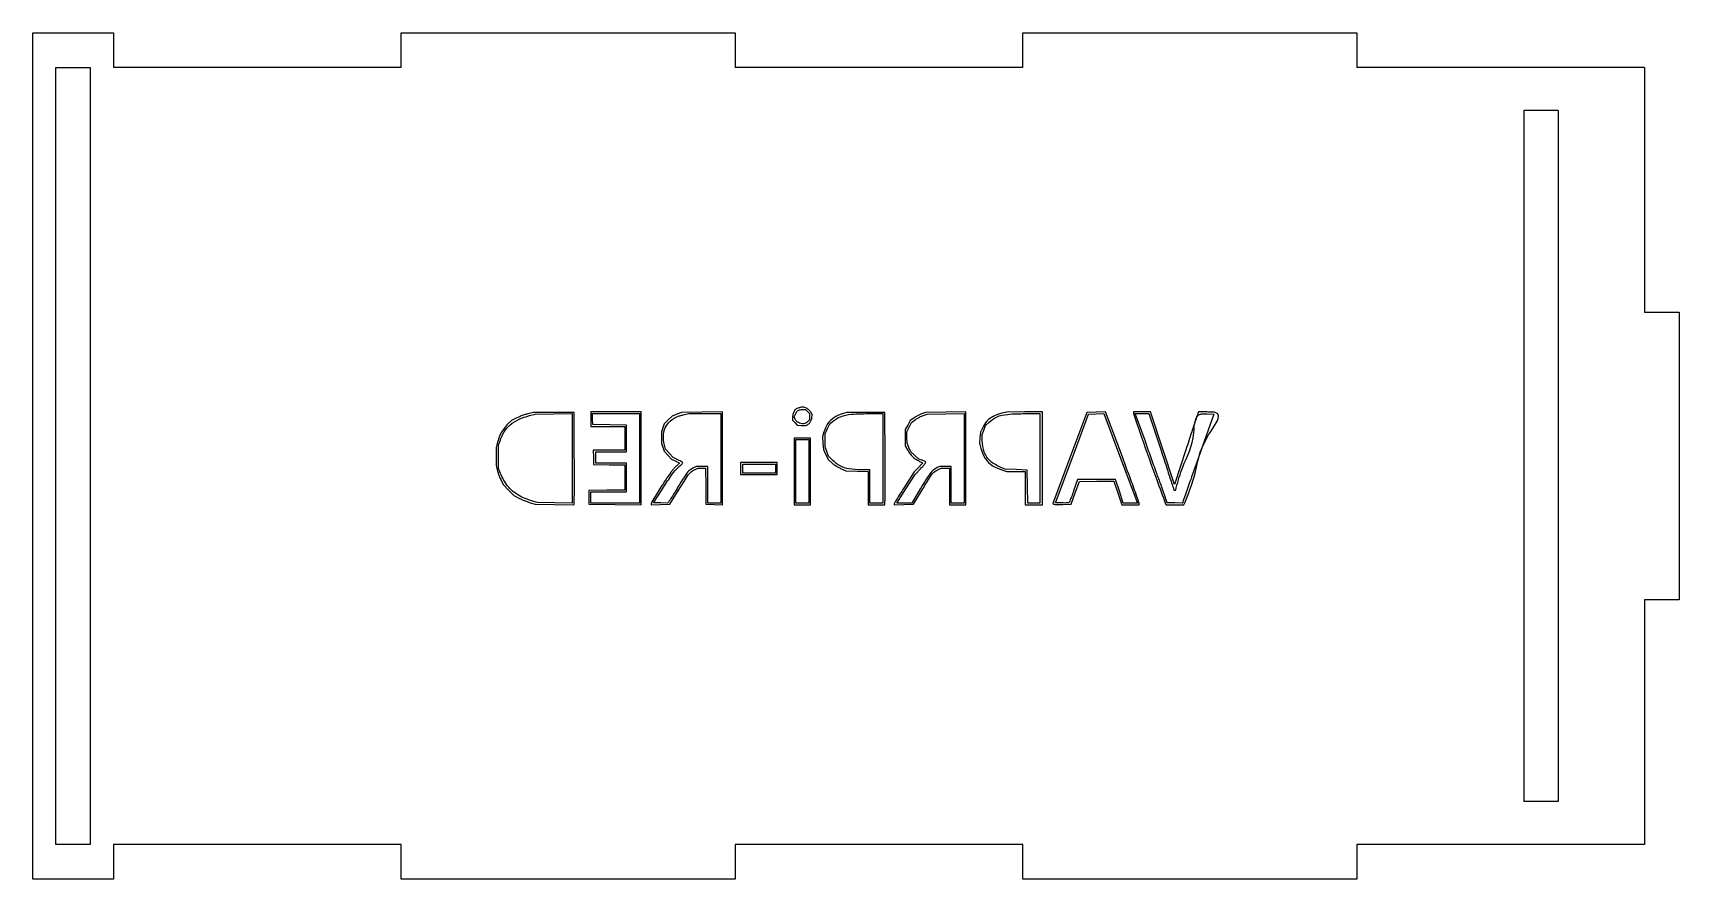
# Model space of a CAD drawing. Extents: x 0 to 286, y 0 to 147.
import ezdxf

# ---------------------------------------------------------------- set-up
doc = ezdxf.new("R2010")
doc.units = 0
doc.layers.add('Capa_1', color=7, linetype='CONTINUOUS')

msp = doc.modelspace()

# ---------------------------------------------------------------- linework, layer by layer
at = {"layer": 'Capa_1', "color": 7}
for p, q in [((0.128809, 0.128813), (0.128809, 147.128821)), ((0.128809, 147.128821), (14.128809, 147.128821)), ((14.128809, 147.128821), (14.128809, 141.128819)), ((64.128808, 141.128819), (64.128808, 147.128821)), ((64.128808, 147.128821), (122.128808, 147.128821)), ((122.128808, 147.128821), (122.128808, 141.128819)), ((172.128808, 141.128819), (172.128808, 147.128821)), ((172.128808, 147.128821), (230.128809, 147.128821)), ((230.128809, 147.128821), (230.128809, 141.128819)), ((4.128809, 141.128819), (10.078807, 141.128819)), ((4.128809, 6.128829), (4.128809, 141.128819)), ((10.078807, 141.128819), (10.078807, 6.128829)), ((64.128808, 141.128819), (14.128809, 141.128819)), ((172.128808, 141.128819), (122.128808, 141.128819)), ((280.128808, 141.128819), (230.128809, 141.128819)), ((280.128808, 141.128819), (280.128808, 98.628819)), ((265.128809, 133.62882), (259.178809, 133.62882)), ((259.178809, 133.62882), (259.178809, 13.628828)), ((265.128809, 133.62882), (265.128809, 13.628828)), ((280.128808, 98.628819), (286.128807, 98.628819)), ((286.128807, 98.628819), (286.128807, 48.628815)), ((84.20766, 80.262105), (83.278551, 79.818674)), ((87.087334, 81.192907), (86.112053, 80.949211)), ((86.416506, 80.661819), (87.370042, 80.880168)), ((90.621188, 81.199398), (87.087334, 81.192907)), ((87.370042, 80.880168), (90.585851, 80.953659)), ((90.585851, 80.953659), (93.801661, 81.027164)), ((94.155045, 81.20589), (90.621188, 81.199398)), ((93.801661, 81.027164), (93.801661, 73.218699)), ((94.19176, 73.360735), (94.155045, 81.20589)), ((101.43479, 81.276566), (97.052807, 81.276566)), ((97.052807, 81.276566), (97.052807, 80.004382)), ((97.364394, 80.039716), (97.3226, 80.993859)), ((97.3226, 80.993859), (101.42833, 80.993859)), ((101.42833, 80.993859), (105.534062, 80.993859)), ((105.816769, 81.276566), (101.43479, 81.276566)), ((105.534062, 80.993859), (105.534062, 73.219376)), ((105.816769, 73.217412), (105.816769, 81.276566)), ((111.184963, 80.548269), (110.504387, 79.885358)), ((111.999378, 80.872294), (111.184963, 80.548269)), ((112.813803, 81.196334), (111.999378, 80.872294)), ((116.382997, 81.247167), (112.813803, 81.196334)), ((113.115792, 80.783397), (114.085991, 80.988957)), ((114.085991, 80.988957), (116.877738, 80.991214)), ((119.952194, 81.297998), (116.382997, 81.247167)), ((116.877738, 80.991214), (119.669484, 80.993472)), ((119.669484, 80.993472), (119.669484, 73.218987)), ((119.952194, 73.225145), (119.952194, 81.297998)), ((132.108651, 80.367007), (132.108651, 79.867482)), ((132.551486, 81.722909), (132.330068, 81.294719)), ((132.39321, 80.441973), (132.592352, 80.918562)), ((132.517419, 80.117155), (132.39321, 80.441973)), ((133.032302, 81.923804), (132.551486, 81.722909)), ((133.872709, 81.700631), (134.38317, 81.700631)), ((134.38317, 81.700631), (134.730123, 81.353667)), ((134.730123, 81.353667), (135.07709, 81.006711)), ((135.07709, 81.006711), (135.07709, 80.459516)), ((135.07709, 80.459516), (135.07709, 79.912304)), ((135.534442, 80.823205), (135.276641, 81.259633)), ((135.4591, 80.261464), (135.534442, 80.823205)), ((141.508708, 81.205892), (140.728488, 80.964036)), ((144.830532, 81.205892), (141.508708, 81.205892)), ((148.152358, 81.205892), (144.830532, 81.205892)), ((145.289933, 80.992786), (147.79897, 80.994197)), ((147.79897, 80.994197), (147.79897, 73.219715)), ((148.189066, 73.360735), (148.152358, 81.205892)), ((153.167432, 80.229502), (152.534337, 79.769889)), ((155.220069, 81.190528), (154.510299, 80.939822)), ((154.793112, 80.653778), (155.502892, 80.901174)), ((158.718583, 81.244424), (155.220069, 81.190528)), ((155.502892, 80.901174), (158.718701, 80.960955)), ((162.2171, 81.298326), (158.718583, 81.244424)), ((158.718701, 80.960955), (161.934508, 81.020735)), ((161.934508, 81.020735), (161.934508, 73.232824)), ((162.2171, 73.23025), (162.2171, 81.298326)), ((169.355487, 81.272618), (168.438595, 81.056515)), ((172.429943, 81.274594), (169.355487, 81.272618)), ((175.504399, 81.276569), (172.429943, 81.274594)), ((172.571297, 80.992786), (175.080334, 80.994197)), ((175.080334, 80.994197), (175.080334, 73.219715)), ((175.504399, 73.219379), (175.504399, 81.276569)), ((183.230537, 81.20589), (180.286341, 73.297049)), ((180.670795, 73.21937), (183.536384, 80.923173)), ((184.853224, 81.245488), (183.230537, 81.20589)), ((183.536384, 80.923173), (184.856506, 80.962797)), ((186.475917, 81.285078), (184.853224, 81.245488)), ((184.856506, 80.962797), (186.17664, 81.002405)), ((186.17664, 81.002405), (189.092298, 73.223652)), ((189.402584, 73.471003), (186.475917, 81.285078)), ((192.808513, 81.276566), (191.336069, 81.276566)), ((191.336069, 81.276566), (191.336069, 81.004431)), ((193.344136, 76.293829), (191.655149, 80.993862)), ((191.655149, 80.993862), (192.82815, 80.993862)), ((194.280945, 81.276566), (192.808513, 81.276566)), ((192.82815, 80.993862), (194.001136, 80.993862)), ((194.001136, 80.993862), (196.131781, 74.588645)), ((196.381737, 74.974217), (194.280945, 81.276566)), ((202.654354, 81.276566), (202.531364, 81.029196)), ((205.298514, 80.923182), (202.628898, 73.360733)), ((204.12526, 81.276566), (202.654354, 81.276566)), ((204.161291, 80.964598), (205.298514, 80.923182)), ((83.278551, 79.818674), (82.546853, 79.086985)), ((97.052807, 80.004382), (97.052807, 78.732195)), ((97.052807, 78.732195), (100.021246, 78.732195)), ((97.406194, 79.085577), (97.364394, 80.039716)), ((100.339296, 79.047369), (97.406194, 79.085577)), ((100.021246, 78.732195), (102.989685, 78.732195)), ((103.272395, 79.009159), (100.339296, 79.047369)), ((102.989685, 78.732195), (102.989685, 76.682559)), ((103.272395, 76.679686), (103.272395, 79.009159)), ((109.587224, 78.528089), (109.350623, 77.833704)), ((109.350623, 77.833704), (109.350623, 76.823913)), ((109.823823, 79.222463), (109.587224, 78.528089)), ((110.504387, 79.885358), (109.823823, 79.222463)), ((132.108651, 79.867482), (132.505771, 79.423033)), ((132.505771, 79.423033), (132.902892, 78.978575)), ((132.902892, 78.978575), (133.601268, 78.927329)), ((132.914483, 79.546663), (132.914483, 79.546663)), ((134.582351, 78.999496), (134.582351, 78.999496)), ((135.07709, 79.912304), (134.759042, 79.62295)), ((137.54433, 77.812119), (137.302231, 76.97933)), ((137.762934, 76.369811), (137.763047, 77.530679)), ((137.763047, 77.530679), (138.167149, 78.384884)), ((138.167149, 78.384884), (138.571269, 79.239086)), ((138.571269, 79.239086), (139.050502, 79.644323)), ((152.110273, 79.003679), (151.686212, 78.237454)), ((151.686212, 78.237454), (151.686325, 76.823913)), ((151.969024, 77.813392), (152.37283, 78.635748)), ((151.979325, 76.823913), (151.969024, 77.813392)), ((152.534337, 79.769889), (152.110273, 79.003679)), ((152.37283, 78.635748), (152.776637, 79.458104)), ((152.776637, 79.458104), (153.429989, 79.932249)), ((164.745986, 77.754368), (164.665668, 76.794514)), ((165.083512, 78.491629), (164.745986, 77.754368)), ((165.044185, 77.308048), (165.34312, 78.107027)), ((165.044185, 76.346333), (165.044185, 77.308048)), ((165.34312, 78.107027), (165.642058, 78.906004)), ((165.642058, 78.906004), (166.205665, 79.46961)), ((80.608263, 75.127766), (80.597228, 73.572868)), ((80.840537, 76.009066), (80.608263, 75.127766)), ((81.028001, 75.55172), (81.337257, 76.388554)), ((81.028001, 73.502084), (81.028001, 75.55172)), ((100.227782, 74.63292), (97.465862, 74.63292)), ((97.465862, 74.63292), (97.506705, 73.396073)), ((102.989685, 74.63292), (100.227782, 74.63292)), ((102.989685, 76.682559), (102.989685, 74.63292)), ((103.272395, 74.350215), (103.272395, 76.679686)), ((109.350623, 76.823913), (109.350623, 75.814119)), ((109.350623, 75.814119), (109.575662, 75.153657)), ((109.575662, 75.153657), (109.800697, 74.493209)), ((109.800697, 74.493209), (110.426909, 73.796712)), ((110.060195, 74.80174), (109.846764, 75.520441)), ((110.707246, 74.082064), (110.060195, 74.80174)), ((133.804902, 76.753236), (132.391361, 76.753236)), ((132.391361, 76.753236), (132.391361, 70.957712)), ((132.674069, 70.957712), (132.674069, 76.470525)), ((132.674069, 76.470525), (133.804902, 76.470525)), ((135.218446, 76.753236), (133.804902, 76.753236)), ((133.804902, 76.470525), (134.935736, 76.470525)), ((134.935736, 76.470525), (134.935736, 70.957712)), ((135.218446, 70.957712), (135.218446, 76.753236)), ((137.302231, 76.97933), (137.37879, 75.862562)), ((137.37879, 75.862562), (137.455334, 74.745778)), ((137.455334, 74.745778), (137.893148, 73.856433)), ((137.762821, 75.208941), (137.762934, 76.369811)), ((138.067268, 74.395232), (137.762821, 75.208941)), ((138.371718, 73.581526), (138.067268, 74.395232)), ((151.686325, 76.823913), (151.686423, 75.410369)), ((151.686423, 75.410369), (152.062425, 74.703597)), ((151.989626, 75.834433), (151.979325, 76.823913)), ((152.316524, 75.088167), (151.989626, 75.834433)), ((152.643405, 74.341901), (152.316524, 75.088167)), ((164.665668, 76.794514), (164.585351, 75.834664)), ((164.585351, 75.834664), (164.819685, 74.920555)), ((198.482514, 68.671884), (196.381737, 74.974217)), ((200.445443, 74.726846), (198.482514, 68.671884)), ((80.597228, 73.572868), (80.586193, 72.017973)), ((80.586193, 72.017973), (80.778846, 71.240524)), ((81.028001, 71.45245), (81.028001, 73.502084)), ((93.801661, 73.218699), (93.801661, 65.410236)), ((97.506705, 73.396073), (97.547548, 72.159222)), ((97.547548, 72.159222), (100.268619, 72.120829)), ((97.900933, 73.360735), (97.900933, 74.350215)), ((97.900933, 74.350215), (100.586664, 74.350215)), ((97.900933, 72.371253), (97.900933, 73.360735)), ((100.586664, 72.371253), (97.900933, 72.371253)), ((100.268619, 72.120829), (102.989685, 72.082438)), ((100.586664, 74.350215), (103.272395, 74.350215)), ((103.272395, 72.371253), (100.586664, 72.371253)), ((102.989685, 72.082438), (102.989685, 69.8972)), ((103.272395, 69.897553), (103.272395, 72.371253)), ((105.534062, 73.219376), (105.534062, 65.444893)), ((105.816769, 65.158274), (105.816769, 73.217412)), ((110.426909, 73.796712), (111.053109, 73.100219)), ((111.354294, 73.362386), (110.707246, 74.082064)), ((111.053109, 73.100219), (111.721434, 72.78354)), ((112.190064, 72.978765), (111.354294, 73.362386)), ((115.376757, 71.805832), (114.769778, 71.512002)), ((115.059612, 71.252705), (115.641439, 71.516921)), ((116.392285, 71.805832), (115.376757, 71.805832)), ((115.641439, 71.516921), (116.310173, 71.520054)), ((116.310173, 71.520054), (116.978907, 71.523187)), ((117.407817, 71.805832), (116.392285, 71.805832)), ((116.978907, 71.523187), (117.016942, 68.378057)), ((117.407817, 68.625366), (117.407817, 71.805832)), ((119.669484, 73.218987), (119.669484, 65.444507)), ((119.952741, 73.225204), (119.952194, 73.225145)), ((119.952741, 65.15235), (119.952741, 73.225204)), ((126.242453, 72.51261), (123.061981, 72.51261)), ((123.061981, 72.51261), (123.061981, 71.452453)), ((123.486045, 71.452453), (123.486045, 72.229899)), ((123.486045, 72.229899), (126.31313, 72.229899)), ((129.422923, 72.51261), (126.242453, 72.51261)), ((126.31313, 72.229899), (129.140212, 72.229899)), ((129.140212, 72.229899), (129.140212, 71.452453)), ((129.422923, 71.452453), (129.422923, 72.51261)), ((137.893148, 73.856433), (138.330979, 72.967092)), ((138.330979, 72.967092), (138.912919, 72.441337)), ((139.092087, 72.864919), (138.371718, 73.581526)), ((147.79897, 73.219715), (147.79897, 65.445235)), ((153.344437, 73.711605), (152.643405, 74.341901)), ((153.982778, 71.635776), (153.229346, 70.864065)), ((154.045482, 73.081319), (153.344437, 73.711605)), ((154.612145, 72.911539), (154.045482, 73.081319)), ((157.684676, 71.805835), (157.229827, 71.614982)), ((157.310483, 71.225945), (157.924373, 71.52313)), ((158.678708, 71.805835), (157.684676, 71.805835)), ((157.924373, 71.52313), (158.657194, 71.52313)), ((158.657194, 71.52313), (159.390015, 71.52313)), ((159.672725, 71.805835), (158.678708, 71.805835)), ((159.390015, 71.52313), (159.390015, 68.342658)), ((159.672725, 68.625368), (159.672725, 71.805835)), ((161.934508, 73.232824), (161.934508, 65.44491)), ((162.2171, 65.162188), (162.2171, 73.23025)), ((169.072783, 71.34686), (168.274864, 71.65162)), ((175.080334, 73.219715), (175.080334, 65.445235)), ((175.504399, 65.162383), (175.504399, 73.219574)), ((175.504399, 73.219574), (175.504399, 73.219379)), ((180.286341, 73.297049), (177.342142, 65.388212)), ((177.805204, 65.515564), (180.670795, 73.21937)), ((189.092298, 73.223652), (192.007967, 65.444888)), ((81.337215, 70.615729), (81.028001, 71.45245)), ((81.393865, 69.563526), (81.816245, 68.663962)), ((81.816245, 68.663962), (82.755474, 67.709255)), ((102.989685, 69.8972), (102.989685, 67.711979)), ((103.272395, 67.423855), (103.272395, 69.897553)), ((123.061981, 71.452453), (123.061981, 70.392294)), ((123.061981, 70.392294), (126.242453, 70.392294)), ((123.486045, 70.675004), (123.486045, 71.452453)), ((126.31313, 70.675004), (123.486045, 70.675004)), ((126.242453, 70.392294), (129.422923, 70.392294)), ((129.140212, 70.675004), (126.31313, 70.675004)), ((129.140212, 71.452453), (129.140212, 70.675004)), ((129.422923, 70.392294), (129.422923, 71.452453)), ((132.391361, 70.957712), (132.391361, 65.162188)), ((132.674069, 65.444896), (132.674069, 70.957712)), ((134.935736, 70.957712), (134.935736, 65.444896)), ((135.218446, 65.162188), (135.218446, 70.957712)), ((140.431108, 71.47555), (141.367354, 71.035529)), ((141.367354, 71.035529), (143.310974, 70.980569)), ((143.310974, 70.980569), (145.254596, 70.925626)), ((145.537301, 71.24042), (144.060037, 71.24042)), ((145.254596, 70.925626), (145.254596, 68.043906)), ((145.537301, 68.342658), (145.537301, 71.24042)), ((153.229346, 70.864065), (151.503639, 68.176497)), ((151.796905, 67.944027), (153.382463, 70.443156)), ((153.382463, 70.443156), (154.34617, 71.421666)), ((168.648718, 71.149634), (169.355487, 70.961293)), ((170.981065, 71.258301), (169.072783, 71.34686)), ((169.355487, 70.961293), (170.945725, 70.9596)), ((170.945725, 70.9596), (172.53596, 70.957907)), ((172.889344, 71.169743), (170.981065, 71.258301)), ((172.53596, 70.957907), (172.53596, 68.060145)), ((172.927611, 68.307321), (172.889344, 71.169743)), ((181.630026, 69.544171), (180.94115, 67.549616)), ((181.231915, 67.211822), (181.942249, 69.190781)), ((184.918166, 69.544171), (181.630026, 69.544171)), ((181.942249, 69.190781), (184.92376, 69.228878)), ((188.206304, 69.544171), (184.918166, 69.544171)), ((184.92376, 69.228878), (187.905277, 69.266972)), ((187.905277, 69.266972), (188.595691, 67.214579)), ((188.884069, 67.494532), (188.206304, 69.544171)), ((82.755474, 67.709255), (83.694716, 66.754548)), ((83.694716, 66.754548), (84.694025, 66.252204)), ((87.794106, 65.559859), (86.911391, 65.783269)), ((99.844552, 67.673924), (96.699422, 67.635889)), ((96.699422, 67.635889), (96.699422, 66.434376)), ((96.699422, 66.434376), (96.699422, 65.232865)), ((97.052807, 66.434376), (97.052807, 67.423855)), ((97.052807, 67.423855), (100.162602, 67.423855)), ((97.052807, 65.444893), (97.052807, 66.434376)), ((102.989685, 67.711979), (99.844552, 67.673924)), ((100.162602, 67.423855), (103.272395, 67.423855)), ((107.970148, 65.515573), (109.331811, 67.641386)), ((110.813472, 65.232865), (112.246974, 67.588013)), ((117.016942, 68.378057), (117.054982, 65.232925)), ((117.407817, 68.624976), (117.407817, 68.625366)), ((117.407817, 65.444507), (117.407817, 68.624976)), ((145.254596, 68.043906), (145.254596, 65.162188)), ((145.537301, 65.445235), (145.537301, 68.342997)), ((145.537301, 68.342997), (145.537301, 68.342658)), ((150.211349, 65.444899), (151.796905, 67.944027)), ((154.281872, 67.9086), (152.817045, 65.454494)), ((153.097478, 65.232868), (154.554258, 67.631404)), ((159.390015, 68.342658), (159.390015, 65.162188)), ((159.672841, 68.625382), (159.672725, 68.625368)), ((159.672841, 65.44491), (159.672841, 68.625382)), ((172.53596, 68.060145), (172.53596, 65.162383)), ((172.965875, 65.445235), (172.927611, 68.307657)), ((172.927611, 68.307657), (172.927611, 68.307321)), ((180.521581, 65.232865), (181.231915, 67.211822)), ((188.595691, 67.214579), (189.286094, 65.162186)), ((189.561848, 65.444888), (188.884069, 67.494532)), ((197.214608, 65.51557), (196.123865, 68.554689)), ((198.471759, 67.706563), (198.681105, 67.706563)), ((198.681105, 67.706563), (198.768177, 68.095284)), ((86.53163, 65.509457), (87.369926, 65.269057)), ((87.369926, 65.269057), (90.72589, 65.200997)), ((90.797882, 65.485053), (87.794106, 65.559859)), ((90.72589, 65.200997), (94.081854, 65.132933)), ((93.801661, 65.410236), (90.797882, 65.485053)), ((94.081854, 65.132933), (94.155104, 65.324311)), ((94.155104, 65.324311), (94.155223, 65.324192)), ((96.699422, 65.232865), (101.258096, 65.195561)), ((101.293436, 65.444893), (97.052807, 65.444893)), ((101.258096, 65.195561), (105.816769, 65.158274)), ((105.534062, 65.444893), (101.293436, 65.444893)), ((107.513571, 65.3344), (107.513571, 65.153211)), ((107.513571, 65.153211), (109.163516, 65.193047)), ((109.179557, 65.474366), (107.970148, 65.515573)), ((109.163516, 65.193047), (110.813472, 65.232865)), ((110.388959, 65.433175), (109.179557, 65.474366)), ((110.553861, 65.61572), (110.388959, 65.433175)), ((117.054982, 65.232925), (118.503863, 65.192637)), ((118.53865, 65.444507), (117.407817, 65.444507)), ((118.503863, 65.192637), (119.952741, 65.15235)), ((119.669484, 65.444507), (118.53865, 65.444507)), ((132.391361, 65.162188), (133.804902, 65.162188)), ((133.804902, 65.444896), (132.674069, 65.444896)), ((134.935736, 65.444896), (133.804902, 65.444896)), ((133.804902, 65.162188), (135.218446, 65.162188)), ((145.254596, 65.162188), (146.672573, 65.162188)), ((146.668137, 65.445235), (145.537301, 65.445235)), ((147.79897, 65.445235), (146.668137, 65.445235)), ((146.672573, 65.162188), (148.090557, 65.162188)), ((148.090557, 65.162188), (148.158166, 65.338879)), ((149.777929, 65.321085), (149.777929, 65.153211)), ((149.777929, 65.153211), (151.437698, 65.193047)), ((151.514197, 65.449697), (150.211349, 65.444899)), ((151.437698, 65.193047), (153.097478, 65.232868)), ((152.817045, 65.454494), (151.514197, 65.449697)), ((159.390015, 65.162188), (160.803559, 65.162188)), ((160.803677, 65.44491), (159.672841, 65.44491)), ((160.803559, 65.162188), (162.2171, 65.162188)), ((161.934508, 65.44491), (160.803677, 65.44491)), ((172.53596, 65.162383), (174.020178, 65.162383)), ((174.023104, 65.445235), (172.965875, 65.445235)), ((174.020178, 65.162383), (175.504399, 65.162383)), ((175.080334, 65.445235), (174.023104, 65.445235)), ((177.342142, 65.388212), (177.460359, 65.269997)), ((178.868629, 65.473863), (177.805204, 65.515564)), ((179.050069, 65.192321), (180.521581, 65.232865)), ((189.286094, 65.162186), (190.805821, 65.162186)), ((190.784903, 65.444888), (189.561848, 65.444888)), ((192.007967, 65.444888), (190.784903, 65.444888)), ((190.805821, 65.162186), (192.325549, 65.162186)), ((192.325549, 65.162186), (192.327242, 65.409556)), ((192.327242, 65.409556), (192.327403, 65.409559)), ((196.921103, 65.30105), (197.006918, 65.162186)), ((197.006918, 65.162186), (198.556516, 65.162186)), ((198.518365, 65.474888), (197.214608, 65.51557)), ((199.822099, 65.434222), (198.518365, 65.474888)), ((198.556516, 65.162186), (200.106096, 65.162186)), ((199.890699, 65.616244), (199.822099, 65.434222)), ((200.106096, 65.162186), (200.243028, 65.480236)), ((286.128807, 48.628815), (280.128808, 48.628815)), ((280.128808, 48.628815), (280.128808, 6.128829)), ((265.128809, 13.628828), (259.178809, 13.628828)), ((10.078807, 6.128829), (4.128809, 6.128829)), ((64.128808, 6.128829), (14.128809, 6.128829)), ((14.128809, 6.128829), (14.128809, 0.128813)), ((64.128808, 0.128813), (64.128808, 6.128829)), ((172.128808, 6.128829), (122.128808, 6.128829)), ((122.128808, 6.128829), (122.128808, 0.128813)), ((172.128808, 0.128813), (172.128808, 6.128829)), ((280.128808, 6.128829), (230.128809, 6.128829)), ((230.128809, 6.128829), (230.128809, 0.128813)), ((14.128809, 0.128813), (0.128809, 0.128813)), ((122.128808, 0.128813), (64.128808, 0.128813)), ((230.128809, 0.128813), (172.128808, 0.128813))]:
    msp.add_line(p, q, dxfattribs=at)
for points, knots in [([(81.337257, 76.388554), (81.403551, 76.557089), (81.539097, 76.901676), (81.76129, 77.379401), (82.158142, 78.164848), (83.06158, 79.133717), (84.584192, 80.110998), (85.792821, 80.47433), (86.416506, 80.661819)], [0, 0, 0, 0, 0.543155, 1.110537, 1.580568, 3.178377, 5.002791, 6.948034, 6.948034, 6.948034, 6.948034]), ([(86.112053, 80.949211), (85.90518, 80.890268), (85.465103, 80.764879), (84.828969, 80.535081), (84.407315, 80.349825), (84.20766, 80.262105)], [0, 0, 0, 0, 0.645222, 1.372563, 2.026702, 2.026702, 2.026702, 2.026702]), ([(109.846764, 75.520441), (109.732618, 76.142554), (109.512427, 77.342628), (110.159076, 79.09042), (111.14585, 80.055816), (112.00883, 80.450597), (112.537533, 80.639364), (112.924151, 80.735663), (113.115792, 80.783397)], [0, 0, 0, 0, 1.86727, 3.602019, 5.353777, 5.840547, 6.443057, 7.035256, 7.035256, 7.035256, 7.035256]), ([(132.330068, 81.294719), (132.290371, 81.200935), (132.206109, 81.001871), (132.131786, 80.688496), (132.116116, 80.470746), (132.108651, 80.367007)], [0, 0, 0, 0, 0.30523, 0.647879, 0.959659, 0.959659, 0.959659, 0.959659]), ([(132.914483, 79.546663), (132.861562, 79.601475), (132.750785, 79.716213), (132.616331, 79.908519), (132.549029, 80.05048), (132.517419, 80.117155)], [0, 0, 0, 0, 0.228406, 0.478117, 0.699271, 0.699271, 0.699271, 0.699271]), ([(132.592352, 80.918562), (132.67229, 81.082087), (132.823903, 81.392233), (133.312835, 81.679479), (133.673629, 81.69311), (133.872709, 81.700631)], [0, 0, 0, 0, 0.535998, 1.016588, 1.608223, 1.608223, 1.608223, 1.608223]), ([(135.276641, 81.259633), (135.155492, 81.411783), (134.904949, 81.726442), (134.386915, 82.014108), (133.926677, 82.151323), (133.57233, 82.096554), (133.310724, 82.029), (133.126245, 81.959298), (133.032302, 81.923804)], [0, 0, 0, 0, 0.5779, 1.195143, 1.75226, 1.971607, 2.261681, 2.562664, 2.562664, 2.562664, 2.562664]), ([(134.582351, 78.999496), (134.73079, 79.085615), (135.031817, 79.260261), (135.340776, 79.720021), (135.418672, 80.07647), (135.4591, 80.261464)], [0, 0, 0, 0, 0.509912, 1.034082, 1.599641, 1.599641, 1.599641, 1.599641]), ([(140.728488, 80.964036), (140.222998, 80.766417), (139.250886, 80.386374), (138.097249, 79.257601), (137.731112, 78.30042), (137.54433, 77.812119)], [0, 0, 0, 0, 1.61781, 3.111222, 4.66649, 4.66649, 4.66649, 4.66649]), ([(139.050502, 79.644323), (139.490746, 79.950038), (140.475557, 80.633914), (142.675369, 80.962653), (144.308946, 80.98148), (145.289933, 80.992786)], [0, 0, 0, 0, 1.589624, 3.555937, 6.511744, 6.511744, 6.511744, 6.511744]), ([(154.510299, 80.939822), (154.361187, 80.879046), (154.043551, 80.749582), (153.594055, 80.511293), (153.304823, 80.320251), (153.167432, 80.229502)], [0, 0, 0, 0, 0.482905, 1.028677, 1.52251, 1.52251, 1.52251, 1.52251]), ([(153.429989, 79.932249), (153.570743, 80.025342), (153.865586, 80.220347), (154.321728, 80.462793), (154.643041, 80.592976), (154.793112, 80.653778)], [0, 0, 0, 0, 0.506133, 1.060221, 1.5458, 1.5458, 1.5458, 1.5458]), ([(168.438595, 81.056515), (167.941937, 80.904871), (166.993104, 80.615166), (165.787824, 79.720128), (165.317595, 78.899929), (165.083512, 78.491629)], [0, 0, 0, 0, 1.552044, 2.965073, 4.365754, 4.365754, 4.365754, 4.365754]), ([(166.205665, 79.46961), (166.63232, 79.816432), (167.586461, 80.592038), (169.864736, 80.962514), (171.55096, 80.981374), (172.571297, 80.992786)], [0, 0, 0, 0, 1.625089, 3.634226, 6.712821, 6.712821, 6.712821, 6.712821]), ([(191.336069, 81.004431), (191.801161, 79.634839), (193.111785, 75.775345), (194.974575, 70.540604), (196.40571, 66.688356), (196.921103, 65.30105)], [0, 0, 0, 0, 4.339209, 12.227839, 16.66768, 16.66768, 16.66768, 16.66768]), ([(198.768177, 68.095284), (199.11162, 69.326051), (200.02794, 72.609791), (202.122747, 76.123555), (201.864256, 80.644368), (203.205069, 80.968656), (203.621166, 80.971786), (203.965638, 80.967202), (204.161291, 80.964598)], [0, 0, 0, 0, 3.770738, 10.060494, 13.455878, 13.670052, 14.116578, 14.703628, 14.703628, 14.703628, 14.703628]), ([(200.243028, 65.480236), (200.865407, 67.032497), (202.481004, 71.061921), (202.548798, 75.356565), (206.96778, 80.845771), (205.326561, 81.247715), (204.813153, 81.262469), (204.376194, 81.271424), (204.12526, 81.276566)], [0, 0, 0, 0, 4.825464, 12.526138, 16.589362, 16.836197, 17.393174, 18.144497, 18.144497, 18.144497, 18.144497]), ([(202.531364, 81.029196), (202.420372, 80.711308), (202.047314, 79.642852), (201.362778, 77.538343), (200.780815, 75.754711), (200.445443, 74.726846)], [0, 0, 0, 0, 1.010108, 3.395078, 6.638708, 6.638708, 6.638708, 6.638708]), ([(82.546853, 79.086985), (82.288954, 78.801269), (81.771667, 78.228187), (81.197254, 77.175743), (80.962364, 76.407512), (80.840537, 76.009066)], [0, 0, 0, 0, 1.151855, 2.310366, 3.558663, 3.558663, 3.558663, 3.558663]), ([(134.759042, 79.62295), (134.696777, 79.569458), (134.575611, 79.465362), (134.398511, 79.341478), (134.158826, 79.199058), (133.776069, 79.197013), (133.317918, 79.286986), (133.044754, 79.462812), (132.914483, 79.546663)], [0, 0, 0, 0, 0.24596, 0.478633, 0.649604, 1.072297, 1.577229, 2.037564, 2.037564, 2.037564, 2.037564]), ([(133.601268, 78.927329), (133.731277, 78.922485), (133.978915, 78.913258), (134.310237, 78.928156), (134.503386, 78.978794), (134.582351, 78.999496)], [0, 0, 0, 0, 0.390615, 0.74403, 0.98844, 0.98844, 0.98844, 0.98844]), ([(152.062425, 74.703597), (152.224379, 74.434402), (152.543653, 73.903713), (153.222051, 73.251464), (153.837414, 72.86031), (154.330598, 72.63594), (154.515417, 72.510592), (154.748927, 72.443432), (154.522653, 72.235656), (154.3426, 71.997108), (154.115561, 71.769117), (153.982778, 71.635776)], [0, 0, 0, 0, 0.939733, 1.852582, 2.782157, 3.147451, 3.420815, 3.543102, 3.688716, 4.073549, 4.615687, 4.615687, 4.615687, 4.615687]), ([(164.819685, 74.920555), (165.030445, 74.322364), (165.442552, 73.152696), (166.84478, 71.785773), (168.031919, 71.367142), (168.648718, 71.149634)], [0, 0, 0, 0, 1.884577, 3.684989, 5.632062, 5.632062, 5.632062, 5.632062]), ([(168.274864, 71.65162), (167.644606, 71.957752), (166.433491, 72.546021), (165.22242, 74.306289), (165.105201, 75.647948), (165.044185, 76.346333)], [0, 0, 0, 0, 2.076852, 3.990919, 6.068971, 6.068971, 6.068971, 6.068971]), ([(196.123865, 68.554689), (195.863591, 69.279659), (195.270571, 70.931463), (194.343964, 73.511165), (193.677557, 75.365871), (193.344136, 76.293829)], [0, 0, 0, 0, 2.310826, 5.26509, 8.22321, 8.22321, 8.22321, 8.22321]), ([(196.131781, 74.588645), (196.497847, 73.504749), (197.131333, 71.629043), (197.787818, 69.399188), (198.225519, 68.252187), (198.278392, 67.824391), (198.359592, 67.727848), (198.434772, 67.713581), (198.471759, 67.706563)], [0, 0, 0, 0, 3.431157, 5.937689, 6.977387, 7.100864, 7.214853, 7.325241, 7.325241, 7.325241, 7.325241]), ([(94.155223, 65.324192), (94.16714, 65.714662), (94.208417, 67.067132), (94.19788, 69.746551), (94.194005, 72.03483), (94.19176, 73.360735)], [0, 0, 0, 0, 1.171907, 4.059139, 8.037015, 8.037015, 8.037015, 8.037015]), ([(111.721434, 72.78354), (111.841636, 72.730394), (112.052705, 72.637071), (112.242466, 72.50515), (112.47784, 72.450046), (112.355787, 72.294784), (112.216268, 72.154893), (111.949306, 71.916321), (111.629297, 71.601607), (111.282344, 71.207875), (110.582386, 70.320144), (109.594459, 68.747034), (108.410715, 66.958471), (107.741855, 65.747655), (107.513571, 65.3344)], [0, 0, 0, 0, 0.38102, 0.669054, 0.801858, 0.893684, 1.132346, 1.469961, 1.930555, 2.493152, 3.037838, 5.322858, 8.055394, 9.471255, 9.471255, 9.471255, 9.471255]), ([(109.331811, 67.641386), (109.80484, 68.375077), (110.546949, 69.526124), (111.52214, 70.944686), (112.223987, 71.62198), (112.692775, 72.017993), (112.885514, 72.23572), (113.07903, 72.446541), (112.846602, 72.622871), (112.588873, 72.785472), (112.334805, 72.908613), (112.190064, 72.978765)], [0, 0, 0, 0, 2.623656, 4.116113, 5.12789, 5.567894, 5.909722, 6.085242, 6.258107, 6.614868, 7.087188, 7.087188, 7.087188, 7.087188]), ([(114.769778, 71.512002), (114.531612, 71.367313), (113.92625, 70.999549), (113.092883, 69.706757), (112.225119, 68.301038), (111.40554, 66.950049), (110.919653, 66.153484), (110.642483, 65.746006), (110.553861, 65.61572)], [0, 0, 0, 0, 0.8277, 2.103813, 4.509771, 5.830941, 6.83652, 7.309164, 7.309164, 7.309164, 7.309164]), ([(138.912919, 72.441337), (139.051581, 72.330501), (139.358646, 72.085055), (139.869268, 71.764929), (140.245976, 71.570904), (140.431108, 71.47555)], [0, 0, 0, 0, 0.532267, 1.178695, 1.803382, 1.803382, 1.803382, 1.803382]), ([(144.060037, 71.24042), (143.349945, 71.25566), (142.09045, 71.282692), (140.322595, 71.793575), (139.497993, 72.511516), (139.092087, 72.864919)], [0, 0, 0, 0, 2.130233, 3.778408, 5.376239, 5.376239, 5.376239, 5.376239]), ([(148.158166, 65.338879), (148.169036, 65.726887), (148.206811, 67.075201), (148.195943, 69.749638), (148.19159, 72.035494), (148.189066, 73.360735)], [0, 0, 0, 0, 1.164441, 4.046388, 8.02225, 8.02225, 8.02225, 8.02225]), ([(157.229827, 71.614982), (156.963734, 71.449642), (156.280148, 71.024886), (155.369764, 69.673429), (154.698622, 68.584671), (154.281872, 67.9086)], [0, 0, 0, 0, 0.931852, 2.393903, 4.789067, 4.789067, 4.789067, 4.789067]), ([(154.34617, 71.421666), (154.513182, 71.594551), (154.804771, 71.896393), (155.064051, 72.248975), (155.307124, 72.557397), (155.098835, 72.708981), (154.895695, 72.815072), (154.71263, 72.877353), (154.612145, 72.911539)], [0, 0, 0, 0, 0.702533, 1.226559, 1.467935, 1.623478, 1.881464, 2.195383, 2.195383, 2.195383, 2.195383]), ([(192.327403, 65.409559), (192.195556, 65.808543), (191.741462, 67.18268), (190.740966, 69.861213), (189.893276, 72.147542), (189.402584, 73.471003)], [0, 0, 0, 0, 1.260551, 4.341454, 8.576148, 8.576148, 8.576148, 8.576148]), ([(202.628898, 73.360733), (202.177507, 72.082683), (201.398521, 69.877096), (200.48697, 67.29518), (200.024229, 65.99223), (199.890699, 65.616244)], [0, 0, 0, 0, 4.066263, 7.017328, 8.214308, 8.214308, 8.214308, 8.214308]), ([(80.778846, 71.240524), (80.828567, 71.068293), (80.937629, 70.690506), (81.144974, 70.13102), (81.312379, 69.749321), (81.393865, 69.563526)], [0, 0, 0, 0, 0.537678, 1.179393, 1.787993, 1.787993, 1.787993, 1.787993]), ([(86.911391, 65.783269), (86.080885, 66.072787), (84.453103, 66.640238), (82.450018, 68.35183), (81.706974, 69.863486), (81.337215, 70.615729)], [0, 0, 0, 0, 2.625468, 5.145881, 7.642498, 7.642498, 7.642498, 7.642498]), ([(112.246974, 67.588013), (112.699852, 68.312528), (113.3817, 69.403349), (114.226771, 70.758723), (114.832344, 71.117905), (115.059612, 71.252705)], [0, 0, 0, 0, 2.582082, 3.887551, 4.671818, 4.671818, 4.671818, 4.671818]), ([(154.554258, 67.631404), (155.001569, 68.352201), (155.665419, 69.421928), (156.494008, 70.753224), (157.083392, 71.094464), (157.310483, 71.225945)], [0, 0, 0, 0, 2.564431, 3.805845, 4.583985, 4.583985, 4.583985, 4.583985]), ([(84.694025, 66.252204), (84.899259, 66.155054), (85.319036, 65.956347), (85.93182, 65.706014), (86.344524, 65.570772), (86.53163, 65.509457)], [0, 0, 0, 0, 0.681172, 1.393236, 1.983807, 1.983807, 1.983807, 1.983807]), ([(151.503639, 68.176497), (151.214298, 67.717511), (150.711952, 66.920632), (150.114468, 65.980529), (149.855362, 65.472813), (149.777929, 65.321085)], [0, 0, 0, 0, 1.628185, 2.826812, 3.337687, 3.337687, 3.337687, 3.337687]), ([(180.94115, 67.549616), (180.82416, 67.203045), (180.620458, 66.599597), (180.31402, 65.97914), (180.161292, 65.455303), (179.783075, 65.475591), (179.391813, 65.452899), (179.056269, 65.466344), (178.868629, 65.473863)], [0, 0, 0, 0, 1.078172, 1.877305, 2.228338, 2.456111, 2.895734, 3.453475, 3.453475, 3.453475, 3.453475]), ([(177.460359, 65.269997), (177.547129, 65.249837), (177.819924, 65.186455), (178.355709, 65.188024), (178.798027, 65.190761), (179.050069, 65.192321)], [0, 0, 0, 0, 0.26671, 0.838512, 1.595924, 1.595924, 1.595924, 1.595924])]:
    msp.add_open_spline(points, degree=3, knots=knots, dxfattribs=at)

doc.saveas('drawing.dxf')
